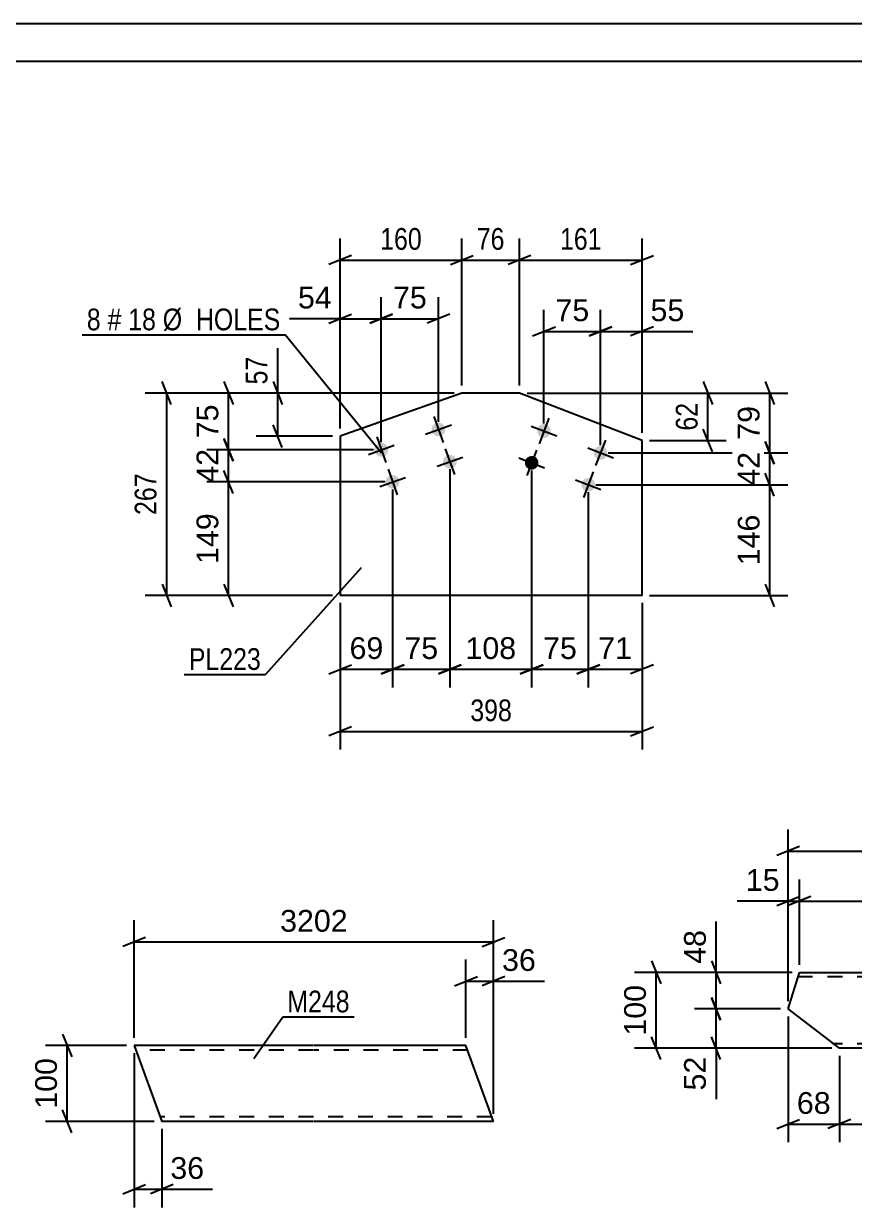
# Model space of a CAD drawing. Header units: millimetres. Extents: x 0 to 420, y 0 to 297.
# Drawn here: x 231.4 to 340.9, y 141 to 297 of the extents above; entities that cross this region are included whole.
import ezdxf

# ---------------------------------------------------------------- set-up
doc = ezdxf.new("R2010")
doc.units = ezdxf.units.MM
doc.linetypes.add('DXK_LINE_DOT2', pattern=[3.9198, 1.9599, -1.9599])
doc.styles.add('Arial', font='ARIAL.TTF', dxfattribs={"height": 0.2})
doc.styles.add('Arial Narrow', font='ARIALN.TTF', dxfattribs={"height": 0.2})

# ---------------------------------------------------------------- blocks, each defined once
blk = doc.blocks.new('Unknown-203774914-1113')
at = {"color": 5, "linetype": 'Continuous'}
for p, q in [((420, 297), (0, 297)), ((415, 292), (5, 292))]:
    blk.add_line(p, q, dxfattribs=at)
blk = doc.blocks.new('Part-203774914-2434 - 2418')
at = {"color": 2, "linetype": 'Continuous'}
for p, q in [((332.18, 167.17), (333.7, 171.97)), ((333.7, 171.97), (358.94, 171.97)), ((359.04, 171.97), (379.04, 171.97)), ((389.09, 164.23), (379.04, 171.97)), ((338.94, 161.97), (332.18, 167.17)), ((389.09, 164.23), (388.38, 161.97)), ((358.94, 161.97), (338.94, 161.97)), ((388.38, 161.97), (359.04, 161.97))]:
    blk.add_line(p, q, dxfattribs=at)
at = {"color": 7, "linetype": 'DXK_LINE_DOT2'}
for p, q in [((358.94, 171.37), (333.51, 171.37)), ((379.82, 171.37), (359.04, 171.37)), ((338.94, 161.97), (337.93, 162.74)), ((358.94, 162.57), (338.16, 162.57)), ((388.57, 162.57), (359.04, 162.57))]:
    blk.add_line(p, q, dxfattribs=at)
blk = doc.blocks.new('Part-203774914-2805 - 2789')
at = {"color": 2, "linetype": 'Continuous'}
for p, q in [((269.63, 162.33), (245.99, 162.33)), ((245.99, 162.33), (249.63, 152.33)), ((289.73, 162.33), (269.73, 162.33)), ((292.92, 153.53), (289.73, 162.33)), ((293.36, 152.33), (292.92, 153.53)), ((269.63, 152.33), (249.63, 152.33)), ((293.36, 152.33), (269.73, 152.33))]:
    blk.add_line(p, q, dxfattribs=at)
at = {"color": 7, "linetype": 'DXK_LINE_DOT2'}
for p, q in [((269.63, 161.73), (246.21, 161.73)), ((289.95, 161.73), (269.73, 161.73)), ((269.63, 152.93), (249.41, 152.93)), ((293.14, 152.93), (269.73, 152.93)), ((293.33, 152.42), (293.23, 152.68)), ((293.36, 152.33), (293.33, 152.42))]:
    blk.add_line(p, q, dxfattribs=at)
blk = doc.blocks.new('Bolt-203774914-2201 - 2195')
at = {"linetype": 'Continuous'}
for points in [[(286.95, 243.82, -1), (285.25, 243.22, -1)], [(279.41, 241.15, -1), (277.71, 240.54, -1)], [(288.45, 239.58, -1), (286.76, 238.98, -1)], [(280.91, 236.91, -1), (279.22, 236.3, -1)]]:
    blk.add_hatch(color=1, dxfattribs=at).paths.add_polyline_path(points)
at = {"color": 1, "linetype": 'Continuous'}
for p, q in [((285.5, 245.22), (286.7, 241.82)), ((284.4, 242.92), (287.8, 244.12)), ((277.96, 242.54), (279.16, 239.15)), ((276.86, 240.24), (280.26, 241.45)), ((287, 240.98), (288.21, 237.58)), ((285.91, 238.68), (289.3, 239.88)), ((278.37, 236), (281.76, 237.21)), ((279.46, 238.3), (280.67, 234.91))]:
    blk.add_line(p, q, dxfattribs=at)
blk = doc.blocks.new('Bolt-203774914-2206 - 2195')
at = {"linetype": 'Continuous'}
for points in [[(300.85, 243, -1), (299.17, 243.65, -1)], [(308.31, 240.11, -1), (306.63, 240.76, -1)], [(299.22, 238.8, -1), (297.55, 239.45, -1)], [(306.68, 235.91, -1), (305.01, 236.56, -1)]]:
    blk.add_hatch(color=1, dxfattribs=at).paths.add_polyline_path(points)
at = {"color": 1, "linetype": 'Continuous'}
for p, q in [((300.66, 245), (299.36, 241.64)), ((298.33, 243.97), (301.69, 242.67)), ((308.12, 242.12), (306.82, 238.76)), ((299.03, 240.8), (297.74, 237.45)), ((305.79, 241.09), (309.15, 239.79)), ((296.71, 239.78), (300.06, 238.48)), ((306.5, 237.92), (305.2, 234.56)), ((304.17, 236.89), (307.52, 235.59))]:
    blk.add_line(p, q, dxfattribs=at)
blk = doc.blocks.new('Part-203774914-2221 - 2195')
at = {"color": 2, "linetype": 'Continuous'}
for p, q in [((289.17, 248.32), (273.15, 242.64)), ((296.79, 248.32), (289.17, 248.32)), ((312.93, 242.08), (296.79, 248.32)), ((273.15, 242.64), (273.15, 221.65)), ((312.93, 221.65), (312.93, 242.08)), ((312.93, 221.65), (273.15, 221.65))]:
    blk.add_line(p, q, dxfattribs=at)
blk = doc.blocks.new('StraightDimension-203774914-2496 - 2418')
at = {"color": 7, "linetype": 'Continuous'}
for p, q in [((322.09, 173.47), (323.29, 170.47)), ((332.7, 171.97), (319.84, 171.97)), ((322.69, 167.17), (322.69, 171.97)), ((323.29, 165.67), (322.09, 168.67)), ((331.18, 167.17), (319.84, 167.17))]:
    blk.add_line(p, q, dxfattribs=at)
at = {"color": 0}
blk.add_wipeout([(321.94, 178.14), (317.74, 178.14), (317.74, 172.49), (321.94, 172.49)], dxfattribs=at)
at = {"color": 7, "linetype": 'Continuous'}
blk.add_line((322.69, 171.97), (322.69, 178.66), dxfattribs=at)
blk.add_line((322.69, 171.97), (322.69, 178.66), dxfattribs=at)
at = {"color": 3, "style": 'Arial'}
blk.add_text('48', height=2.865, rotation=90.0002, dxfattribs=at).set_placement((321.34, 173.09))
blk = doc.blocks.new('StraightDimension-203774914-2472 - 2418')
at = {"color": 7, "linetype": 'Continuous'}
for p, q in [((322.09, 168.67), (323.29, 165.67)), ((331.18, 167.17), (319.84, 167.17)), ((322.69, 161.97), (322.69, 167.17)), ((323.29, 160.47), (322.09, 163.47)), ((337.94, 161.97), (319.84, 161.97))]:
    blk.add_line(p, q, dxfattribs=at)
at = {"color": 0}
blk.add_wipeout([(321.94, 161.44), (317.74, 161.44), (317.74, 155.8), (321.94, 155.8)], dxfattribs=at)
at = {"color": 7, "linetype": 'Continuous'}
blk.add_line((322.69, 161.97), (322.69, 155.27), dxfattribs=at)
blk.add_line((322.69, 161.97), (322.69, 155.27), dxfattribs=at)
at = {"color": 3, "style": 'Arial'}
blk.add_text('52', height=2.865, rotation=90.0002, dxfattribs=at).set_placement((321.34, 156.4))
blk = doc.blocks.new('StraightDimension-203774914-2437 - 2418')
at = {"color": 7, "linetype": 'Continuous'}
for p, q in [((314.19, 173.47), (315.39, 170.47)), ((332.7, 171.97), (311.94, 171.97)), ((314.79, 161.97), (314.79, 171.97)), ((315.39, 160.47), (314.19, 163.47)), ((337.94, 161.97), (311.94, 161.97))]:
    blk.add_line(p, q, dxfattribs=at)
at = {"color": 0}
blk.add_wipeout([(314.04, 170.9), (309.84, 170.9), (309.84, 163.03), (314.04, 163.03)], dxfattribs=at)
at = {"color": 3, "style": 'Arial'}
blk.add_text('100', height=2.865, rotation=90.0002, dxfattribs=at).set_placement((313.44, 163.63))
blk = doc.blocks.new('StraightDimension-203774914-2632 - 2418')
at = {"color": 7, "linetype": 'Continuous'}
for p, q in [((332.18, 168.17), (332.18, 184.21)), ((333.7, 172.97), (333.7, 184.21)), ((330.68, 180.76), (333.68, 181.96)), ((332.18, 181.36), (333.7, 181.36)), ((335.2, 181.96), (332.2, 180.76))]:
    blk.add_line(p, q, dxfattribs=at)
at = {"color": 0}
blk.add_wipeout([(331.66, 182.11), (331.66, 186.31), (326.01, 186.31), (326.01, 182.11)], dxfattribs=at)
at = {"color": 7, "linetype": 'Continuous'}
blk.add_line((332.18, 181.36), (325.49, 181.36), dxfattribs=at)
blk.add_line((332.18, 181.36), (325.49, 181.36), dxfattribs=at)
at = {"color": 3, "style": 'Arial'}
blk.add_text('15', height=2.865, dxfattribs=at).set_placement((326.61, 182.71))
blk = doc.blocks.new('StraightDimension-203774914-2590 - 2418')
at = {"color": 7, "linetype": 'Continuous'}
for p, q in [((338.94, 160.97), (338.94, 149.57)), ((388.38, 160.97), (388.38, 149.57)), ((340.44, 152.57), (337.44, 151.37)), ((338.94, 151.97), (388.38, 151.97)), ((386.88, 151.37), (389.88, 152.57))]:
    blk.add_line(p, q, dxfattribs=at)
at = {"color": 0}
blk.add_wipeout([(368.71, 152.72), (368.71, 156.92), (358.61, 156.92), (358.61, 152.72)], dxfattribs=at)
at = {"color": 3, "style": 'Arial'}
blk.add_text('3037', height=2.865, dxfattribs=at).set_placement((359.21, 153.32))
blk = doc.blocks.new('StraightDimension-203774914-2614 - 2418')
at = {"color": 7, "linetype": 'Continuous'}
for p, q in [((332.18, 166.17), (332.18, 149.57)), ((338.94, 160.97), (338.94, 149.57)), ((330.68, 151.37), (333.68, 152.57)), ((332.18, 151.97), (338.94, 151.97)), ((340.44, 152.57), (337.44, 151.37))]:
    blk.add_line(p, q, dxfattribs=at)
at = {"color": 0}
blk.add_wipeout([(338.39, 152.72), (338.39, 156.92), (332.74, 156.92), (332.74, 152.72)], dxfattribs=at)
at = {"color": 3, "style": 'Arial'}
blk.add_text('68', height=2.865, dxfattribs=at).set_placement((333.34, 153.32))
blk = doc.blocks.new('StraightDimension-203774914-2666 - 2418')
at = {"color": 7, "linetype": 'Continuous'}
for p, q in [((333.7, 172.97), (333.7, 184.21)), ((379.04, 172.97), (379.04, 184.21)), ((335.2, 181.96), (332.2, 180.76)), ((333.7, 181.36), (379.04, 181.36)), ((377.54, 180.76), (380.54, 181.96))]:
    blk.add_line(p, q, dxfattribs=at)
at = {"color": 0}
blk.add_wipeout([(361.42, 182.11), (361.42, 186.31), (351.33, 186.31), (351.33, 182.11)], dxfattribs=at)
at = {"color": 3, "style": 'Arial'}
blk.add_text('2996', height=2.865, dxfattribs=at).set_placement((351.93, 182.71))
blk = doc.blocks.new('StraightDimension-203774914-2691 - 2418')
at = {"color": 7, "linetype": 'Continuous'}
for p, q in [((332.18, 168.17), (332.18, 190.8)), ((389.09, 165.23), (389.09, 190.8)), ((333.68, 188.55), (330.68, 187.35)), ((332.18, 187.95), (389.09, 187.95)), ((387.59, 187.35), (390.59, 188.55))]:
    blk.add_line(p, q, dxfattribs=at)
at = {"color": 0}
blk.add_wipeout([(365.69, 188.7), (365.69, 192.9), (355.59, 192.9), (355.59, 188.7)], dxfattribs=at)
at = {"color": 3, "style": 'Arial'}
blk.add_text('3112', height=2.865, dxfattribs=at).set_placement((356.19, 189.3))
blk = doc.blocks.new('StraightDimension-203774914-2862 - 2789')
at = {"color": 7, "linetype": 'Continuous'}
for p, q in [((236.56, 163.83), (237.76, 160.83)), ((244.99, 162.33), (234.31, 162.33)), ((237.16, 152.33), (237.16, 162.33)), ((237.76, 150.83), (236.56, 153.83)), ((248.63, 152.33), (234.31, 152.33))]:
    blk.add_line(p, q, dxfattribs=at)
at = {"color": 0}
blk.add_wipeout([(236.41, 161.26), (232.21, 161.26), (232.21, 153.39), (236.41, 153.39)], dxfattribs=at)
at = {"color": 3, "style": 'Arial'}
blk.add_text('100', height=2.865, rotation=90.0002, dxfattribs=at).set_placement((235.81, 153.99))
blk = doc.blocks.new('StraightDimension-203774914-2808 - 2789')
at = {"color": 7, "linetype": 'Continuous'}
for p, q in [((245.99, 163.33), (245.99, 178.83)), ((293.36, 153.33), (293.36, 178.83)), ((247.49, 176.58), (244.49, 175.38)), ((291.86, 175.38), (294.86, 176.58)), ((245.99, 175.98), (293.36, 175.98))]:
    blk.add_line(p, q, dxfattribs=at)
at = {"color": 0}
blk.add_wipeout([(274.72, 176.73), (274.72, 180.93), (264.63, 180.93), (264.63, 176.73)], dxfattribs=at)
at = {"color": 3, "style": 'Arial'}
blk.add_text('3202', height=2.865, dxfattribs=at).set_placement((265.23, 177.33))
blk = doc.blocks.new('StraightDimension-203774914-2819 - 2789')
at = {"color": 7, "linetype": 'Continuous'}
for p, q in [((289.73, 163.33), (289.73, 173.66)), ((293.36, 153.33), (293.36, 173.66)), ((288.23, 170.21), (291.23, 171.41)), ((289.73, 170.81), (293.36, 170.81)), ((294.86, 171.41), (291.86, 170.21))]:
    blk.add_line(p, q, dxfattribs=at)
at = {"color": 0}
blk.add_wipeout([(299.53, 171.56), (299.53, 175.76), (293.88, 175.76), (293.88, 171.56)], dxfattribs=at)
at = {"color": 7, "linetype": 'Continuous'}
blk.add_line((293.36, 170.81), (300.06, 170.81), dxfattribs=at)
blk.add_line((293.36, 170.81), (300.06, 170.81), dxfattribs=at)
at = {"color": 3, "style": 'Arial'}
blk.add_text('36', height=2.865, dxfattribs=at).set_placement((294.48, 172.16))
blk = doc.blocks.new('StraightDimension-203774914-2844 - 2789')
at = {"color": 7, "linetype": 'Continuous'}
for p, q in [((245.99, 161.33), (245.99, 141)), ((249.63, 151.33), (249.63, 141)), ((244.49, 142.8), (247.49, 144)), ((251.13, 144), (248.13, 142.8)), ((245.99, 143.4), (249.63, 143.4))]:
    blk.add_line(p, q, dxfattribs=at)
at = {"color": 0}
blk.add_wipeout([(255.8, 144.15), (255.8, 148.35), (250.16, 148.35), (250.16, 144.15)], dxfattribs=at)
at = {"color": 7, "linetype": 'Continuous'}
blk.add_line((249.63, 143.4), (256.33, 143.4), dxfattribs=at)
blk.add_line((249.63, 143.4), (256.33, 143.4), dxfattribs=at)
at = {"color": 3, "style": 'Arial'}
blk.add_text('36', height=2.865, dxfattribs=at).set_placement((250.76, 144.75))
blk = doc.blocks.new('StraightDimension-203774914-2240 - 2195')
at = {"color": 7, "linetype": 'Continuous'}
for p, q in [((300.01, 244.32), (300.01, 259.29)), ((307.47, 241.44), (307.47, 259.29)), ((298.51, 255.84), (301.51, 257.04)), ((300.01, 256.44), (307.47, 256.44)), ((308.97, 257.04), (305.97, 255.84))]:
    blk.add_line(p, q, dxfattribs=at)
at = {"color": 0}
blk.add_wipeout([(306.56, 257.19), (306.56, 261.39), (300.92, 261.39), (300.92, 257.19)], dxfattribs=at)
at = {"color": 3, "style": 'Arial'}
blk.add_text('75', height=2.865, dxfattribs=at).set_placement((301.52, 257.79))
blk = doc.blocks.new('StraightDimension-203774914-2386 - 2195')
at = {"color": 7, "linetype": 'Continuous'}
for p, q in [((329.17, 249.82), (330.37, 246.82)), ((297.79, 248.32), (332.17, 248.32)), ((329.77, 240.44), (329.77, 248.32)), ((330.37, 238.94), (329.17, 241.94)), ((308.47, 240.44), (332.17, 240.44))]:
    blk.add_line(p, q, dxfattribs=at)
at = {"color": 0}
blk.add_wipeout([(329.02, 247.2), (324.82, 247.2), (324.82, 241.56), (329.02, 241.56)], dxfattribs=at)
at = {"color": 3, "style": 'Arial'}
blk.add_text('79', height=2.865, rotation=90.0002, dxfattribs=at).set_placement((328.42, 242.16))
blk = doc.blocks.new('StraightDimension-203774914-2230 - 2195')
at = {"color": 7, "linetype": 'Continuous'}
for p, q in [((307.47, 241.44), (307.47, 259.29)), ((312.93, 243.08), (312.93, 259.29)), ((305.97, 255.84), (308.97, 257.04)), ((307.47, 256.44), (312.93, 256.44)), ((314.43, 257.04), (311.43, 255.84))]:
    blk.add_line(p, q, dxfattribs=at)
at = {"color": 0}
blk.add_wipeout([(319.1, 257.19), (319.1, 261.39), (313.45, 261.39), (313.45, 257.19)], dxfattribs=at)
at = {"color": 7, "linetype": 'Continuous'}
blk.add_line((312.93, 256.44), (319.63, 256.44), dxfattribs=at)
blk.add_line((312.93, 256.44), (319.63, 256.44), dxfattribs=at)
at = {"color": 3, "style": 'Arial'}
blk.add_text('55', height=2.865, dxfattribs=at).set_placement((314.05, 257.79))
blk = doc.blocks.new('StraightDimension-203774914-2342 - 2195')
at = {"color": 7, "linetype": 'Continuous'}
for p, q in [((296.79, 249.32), (296.79, 268.7)), ((312.93, 243.08), (312.93, 268.7)), ((298.29, 266.45), (295.29, 265.25)), ((296.79, 265.85), (312.93, 265.85)), ((311.43, 265.25), (314.43, 266.45))]:
    blk.add_line(p, q, dxfattribs=at)
at = {"color": 0}
blk.add_wipeout([(308.2, 266.6), (308.2, 270.8), (301.52, 270.8), (301.52, 266.6)], dxfattribs=at)
at = {"color": 3, "style": 'Arial Narrow'}
blk.add_text('161', height=2.863, dxfattribs=at).set_placement((302.12, 267.2))
blk = doc.blocks.new('StraightDimension-203774914-2400 - 2195')
at = {"color": 7, "linetype": 'Continuous'}
for p, q in [((329.17, 241.94), (330.37, 238.94)), ((308.47, 240.44), (332.17, 240.44)), ((329.77, 236.24), (329.77, 240.44)), ((330.37, 234.74), (329.17, 237.74)), ((306.85, 236.24), (332.17, 236.24))]:
    blk.add_line(p, q, dxfattribs=at)
at = {"color": 0}
blk.add_wipeout([(329.02, 241.16), (324.82, 241.16), (324.82, 235.51), (329.02, 235.51)], dxfattribs=at)
at = {"color": 3, "style": 'Arial'}
blk.add_text('42', height=2.865, rotation=90.0002, dxfattribs=at).set_placement((328.42, 236.11))
blk = doc.blocks.new('StraightDimension-203774914-2223 - 2195')
at = {"color": 7, "linetype": 'Continuous'}
for p, q in [((250.88, 246.82), (249.68, 249.82)), ((288.17, 248.32), (247.43, 248.32)), ((250.28, 221.65), (250.28, 248.32)), ((249.68, 223.15), (250.88, 220.15)), ((272.15, 221.65), (247.43, 221.65))]:
    blk.add_line(p, q, dxfattribs=at)
at = {"color": 0}
blk.add_wipeout([(249.53, 238.33), (245.33, 238.33), (245.33, 231.65), (249.53, 231.65)], dxfattribs=at)
at = {"color": 3, "style": 'Arial Narrow'}
blk.add_text('267', height=2.863, rotation=90.0002, dxfattribs=at).set_placement((248.93, 232.25))
blk = doc.blocks.new('StraightDimension-203774914-2251 - 2195')
at = {"color": 7, "linetype": 'Continuous'}
for p, q in [((280.06, 235.6), (280.06, 209.52)), ((273.15, 220.65), (273.15, 209.52)), ((271.65, 211.32), (274.65, 212.52)), ((281.56, 212.52), (278.56, 211.32)), ((273.15, 211.92), (280.06, 211.92))]:
    blk.add_line(p, q, dxfattribs=at)
at = {"color": 0}
blk.add_wipeout([(279.43, 212.67), (279.43, 216.87), (273.78, 216.87), (273.78, 212.67)], dxfattribs=at)
at = {"color": 3, "style": 'Arial'}
blk.add_text('69', height=2.865, dxfattribs=at).set_placement((274.38, 213.27))
blk = doc.blocks.new('StraightDimension-203774914-2257 - 2195')
at = {"color": 7, "linetype": 'Continuous'}
for p, q in [((305.85, 235.24), (305.85, 209.52)), ((312.93, 220.65), (312.93, 209.52)), ((304.35, 211.32), (307.35, 212.52)), ((314.43, 212.52), (311.43, 211.32)), ((305.85, 211.92), (312.93, 211.92))]:
    blk.add_line(p, q, dxfattribs=at)
at = {"color": 0}
blk.add_wipeout([(312.21, 212.67), (312.21, 216.87), (306.56, 216.87), (306.56, 212.67)], dxfattribs=at)
at = {"color": 3, "style": 'Arial'}
blk.add_text('71', height=2.865, dxfattribs=at).set_placement((307.16, 213.27))
blk = doc.blocks.new('StraightDimension-203774914-2263 - 2195')
at = {"color": 7, "linetype": 'Continuous'}
for p, q in [((298.38, 238.13), (298.38, 209.52)), ((305.85, 235.24), (305.85, 209.52)), ((296.88, 211.32), (299.88, 212.52)), ((307.35, 212.52), (304.35, 211.32)), ((298.38, 211.92), (305.85, 211.92))]:
    blk.add_line(p, q, dxfattribs=at)
at = {"color": 0}
blk.add_wipeout([(304.94, 212.67), (304.94, 216.87), (299.29, 216.87), (299.29, 212.67)], dxfattribs=at)
at = {"color": 3, "style": 'Arial'}
blk.add_text('75', height=2.865, dxfattribs=at).set_placement((299.89, 213.27))
blk = doc.blocks.new('StraightDimension-203774914-2271 - 2195')
at = {"color": 7, "linetype": 'Continuous'}
for p, q in [((287.6, 238.28), (287.6, 209.52)), ((298.38, 238.13), (298.38, 209.52)), ((286.1, 211.32), (289.1, 212.52)), ((299.88, 212.52), (296.88, 211.32)), ((287.6, 211.92), (298.38, 211.92))]:
    blk.add_line(p, q, dxfattribs=at)
at = {"color": 0}
blk.add_wipeout([(296.93, 212.67), (296.93, 216.87), (289.06, 216.87), (289.06, 212.67)], dxfattribs=at)
at = {"color": 3, "style": 'Arial'}
blk.add_text('108', height=2.865, dxfattribs=at).set_placement((289.66, 213.27))
blk = doc.blocks.new('StraightDimension-203774914-2279 - 2195')
at = {"color": 7, "linetype": 'Continuous'}
for p, q in [((287.6, 238.28), (287.6, 209.52)), ((280.06, 235.6), (280.06, 209.52)), ((278.56, 211.32), (281.56, 212.52)), ((289.1, 212.52), (286.1, 211.32)), ((280.06, 211.92), (287.6, 211.92))]:
    blk.add_line(p, q, dxfattribs=at)
at = {"color": 0}
blk.add_wipeout([(286.66, 212.67), (286.66, 216.87), (281.01, 216.87), (281.01, 212.67)], dxfattribs=at)
at = {"color": 3, "style": 'Arial'}
blk.add_text('75', height=2.865, dxfattribs=at).set_placement((281.61, 213.27))
blk = doc.blocks.new('StraightDimension-203774914-2288 - 2195')
at = {"color": 7, "linetype": 'Continuous'}
for p, q in [((273.15, 243.64), (273.15, 260.97)), ((278.56, 241.85), (278.56, 260.97)), ((271.65, 257.52), (274.65, 258.72)), ((273.15, 258.12), (278.56, 258.12)), ((280.06, 258.72), (277.06, 257.52))]:
    blk.add_line(p, q, dxfattribs=at)
at = {"color": 0}
blk.add_wipeout([(272.62, 258.87), (272.62, 263.07), (266.98, 263.07), (266.98, 258.87)], dxfattribs=at)
at = {"color": 7, "linetype": 'Continuous'}
blk.add_line((273.15, 258.12), (266.45, 258.12), dxfattribs=at)
blk.add_line((273.15, 258.12), (266.45, 258.12), dxfattribs=at)
at = {"color": 3, "style": 'Arial'}
blk.add_text('54', height=2.865, dxfattribs=at).set_placement((267.58, 259.47))
blk = doc.blocks.new('StraightDimension-203774914-2369 - 2195')
at = {"color": 7, "linetype": 'Continuous'}
for p, q in [((257.83, 242.35), (259.03, 239.35)), ((277.56, 240.85), (255.58, 240.85)), ((258.43, 236.6), (258.43, 240.85)), ((259.03, 235.1), (257.83, 238.1)), ((279.06, 236.6), (255.58, 236.6))]:
    blk.add_line(p, q, dxfattribs=at)
at = {"color": 0}
blk.add_wipeout([(257.68, 241.55), (253.48, 241.55), (253.48, 235.9), (257.68, 235.9)], dxfattribs=at)
at = {"color": 3, "style": 'Arial'}
blk.add_text('42', height=2.865, rotation=90.0002, dxfattribs=at).set_placement((257.08, 236.5))
blk = doc.blocks.new('StraightDimension-203774914-2298 - 2195')
at = {"color": 7, "linetype": 'Continuous'}
for p, q in [((278.56, 241.85), (278.56, 260.97)), ((286.1, 244.52), (286.1, 260.97)), ((277.06, 257.52), (280.06, 258.72)), ((278.56, 258.12), (286.1, 258.12)), ((287.6, 258.72), (284.6, 257.52))]:
    blk.add_line(p, q, dxfattribs=at)
at = {"color": 0}
blk.add_wipeout([(285.15, 258.87), (285.15, 263.07), (279.51, 263.07), (279.51, 258.87)], dxfattribs=at)
at = {"color": 3, "style": 'Arial'}
blk.add_text('75', height=2.865, dxfattribs=at).set_placement((280.11, 259.47))
blk = doc.blocks.new('StraightDimension-203774914-2309 - 2195')
at = {"color": 7, "linetype": 'Continuous'}
for p, q in [((264.31, 249.82), (265.51, 246.82)), ((288.17, 248.32), (262.06, 248.32)), ((264.91, 242.64), (264.91, 248.32)), ((265.51, 241.14), (264.31, 244.14)), ((272.15, 242.64), (262.06, 242.64))]:
    blk.add_line(p, q, dxfattribs=at)
at = {"color": 0}
blk.add_wipeout([(264.16, 253.7), (259.96, 253.7), (259.96, 248.85), (264.16, 248.85)], dxfattribs=at)
at = {"color": 7, "linetype": 'Continuous'}
blk.add_line((264.91, 248.32), (264.91, 254.23), dxfattribs=at)
blk.add_line((264.91, 248.32), (264.91, 254.23), dxfattribs=at)
at = {"color": 3, "style": 'Arial Narrow'}
blk.add_text('57', height=2.863, rotation=90.0002, dxfattribs=at).set_placement((263.56, 249.45))
blk = doc.blocks.new('StraightDimension-203774914-2318 - 2195')
at = {"color": 7, "linetype": 'Continuous'}
for p, q in [((321, 249.82), (322.2, 246.82)), ((297.79, 248.32), (324, 248.32)), ((321.6, 242.08), (321.6, 248.32)), ((322.2, 240.58), (321, 243.58)), ((313.93, 242.08), (324, 242.08))]:
    blk.add_line(p, q, dxfattribs=at)
at = {"color": 0}
blk.add_wipeout([(320.85, 247.63), (316.65, 247.63), (316.65, 242.77), (320.85, 242.77)], dxfattribs=at)
at = {"color": 3, "style": 'Arial Narrow'}
blk.add_text('62', height=2.863, rotation=90.0002, dxfattribs=at).set_placement((320.25, 243.37))
blk = doc.blocks.new('StraightDimension-203774914-2327 - 2195')
at = {"color": 7, "linetype": 'Continuous'}
for p, q in [((273.15, 220.65), (273.15, 201.32)), ((312.93, 220.65), (312.93, 201.32)), ((274.65, 204.32), (271.65, 203.12)), ((273.15, 203.72), (312.93, 203.72)), ((311.43, 203.12), (314.43, 204.32))]:
    blk.add_line(p, q, dxfattribs=at)
at = {"color": 0}
blk.add_wipeout([(296.38, 204.47), (296.38, 208.67), (289.7, 208.67), (289.7, 204.47)], dxfattribs=at)
at = {"color": 3, "style": 'Arial Narrow'}
blk.add_text('398', height=2.863, dxfattribs=at).set_placement((290.3, 205.07))
blk = doc.blocks.new('StraightDimension-203774914-2332 - 2195')
at = {"color": 7, "linetype": 'Continuous'}
for p, q in [((273.15, 243.64), (273.15, 268.7)), ((289.17, 249.32), (289.17, 268.7)), ((274.65, 266.45), (271.65, 265.25)), ((273.15, 265.85), (289.17, 265.85)), ((287.67, 265.25), (290.67, 266.45))]:
    blk.add_line(p, q, dxfattribs=at)
at = {"color": 0}
blk.add_wipeout([(284.5, 266.6), (284.5, 270.8), (277.82, 270.8), (277.82, 266.6)], dxfattribs=at)
at = {"color": 3, "style": 'Arial Narrow'}
blk.add_text('160', height=2.863, dxfattribs=at).set_placement((278.42, 267.2))
blk = doc.blocks.new('StraightDimension-203774914-2352 - 2195')
at = {"color": 7, "linetype": 'Continuous'}
for p, q in [((289.17, 249.32), (289.17, 268.7)), ((296.79, 249.32), (296.79, 268.7)), ((287.67, 265.25), (290.67, 266.45)), ((289.17, 265.85), (296.79, 265.85)), ((298.29, 266.45), (295.29, 265.25))]:
    blk.add_line(p, q, dxfattribs=at)
at = {"color": 0}
blk.add_wipeout([(295.41, 266.6), (295.41, 270.8), (290.55, 270.8), (290.55, 266.6)], dxfattribs=at)
at = {"color": 3, "style": 'Arial Narrow'}
blk.add_text('76', height=2.863, dxfattribs=at).set_placement((291.15, 267.2))
blk = doc.blocks.new('StraightDimension-203774914-2363 - 2195')
at = {"color": 7, "linetype": 'Continuous'}
for p, q in [((259.03, 235.1), (257.83, 238.1)), ((279.06, 236.6), (255.58, 236.6)), ((258.43, 221.65), (258.43, 236.6)), ((257.83, 223.15), (259.03, 220.15)), ((272.15, 221.65), (255.58, 221.65))]:
    blk.add_line(p, q, dxfattribs=at)
at = {"color": 0}
blk.add_wipeout([(257.68, 233.06), (253.48, 233.06), (253.48, 225.19), (257.68, 225.19)], dxfattribs=at)
at = {"color": 3, "style": 'Arial'}
blk.add_text('149', height=2.865, rotation=90.0002, dxfattribs=at).set_placement((257.08, 225.79))
blk = doc.blocks.new('StraightDimension-203774914-2377 - 2195')
at = {"color": 7, "linetype": 'Continuous'}
for p, q in [((257.83, 249.82), (259.03, 246.82)), ((288.17, 248.32), (255.58, 248.32)), ((258.43, 240.85), (258.43, 248.32)), ((259.03, 239.35), (257.83, 242.35)), ((277.56, 240.85), (255.58, 240.85))]:
    blk.add_line(p, q, dxfattribs=at)
at = {"color": 0}
blk.add_wipeout([(257.68, 247.41), (253.48, 247.41), (253.48, 241.76), (257.68, 241.76)], dxfattribs=at)
at = {"color": 3, "style": 'Arial'}
blk.add_text('75', height=2.865, rotation=90.0002, dxfattribs=at).set_placement((257.08, 242.36))
blk = doc.blocks.new('StraightDimension-203774914-2394 - 2195')
at = {"color": 7, "linetype": 'Continuous'}
for p, q in [((330.37, 234.74), (329.17, 237.74)), ((306.85, 236.24), (332.17, 236.24)), ((329.77, 221.65), (329.77, 236.24)), ((329.17, 223.15), (330.37, 220.15)), ((313.93, 221.65), (332.17, 221.65))]:
    blk.add_line(p, q, dxfattribs=at)
at = {"color": 0}
blk.add_wipeout([(329.02, 232.88), (324.82, 232.88), (324.82, 225.01), (329.02, 225.01)], dxfattribs=at)
at = {"color": 3, "style": 'Arial'}
blk.add_text('146', height=2.865, rotation=90.0002, dxfattribs=at).set_placement((328.42, 225.61))
blk = doc.blocks.new('Mark-203774914-2801 - 2789')
at = {"color": 0}
blk.add_wipeout([(274.4, 166.7), (274.4, 169.7), (266.18, 169.7), (266.18, 166.7)], dxfattribs=at)
blk.add_wipeout([(274.4, 166.7), (274.4, 169.7), (266.18, 169.7), (266.18, 166.7)], dxfattribs=at)
at = {"color": 30, "linetype": 'Continuous'}
for p, q in [((261.77, 160.6), (265.58, 166.1)), ((265.58, 166.1), (275, 166.1))]:
    blk.add_line(p, q, dxfattribs=at)
at = {"color": 3, "style": 'Arial Narrow'}
blk.add_text('M248', height=2.863, dxfattribs=at).set_placement((266.18, 166.7))
blk = doc.blocks.new('Mark-203774914-2217 - 2195')
at = {"color": 0}
blk.add_wipeout([(262.71, 211.83), (262.71, 214.83), (253.2, 214.83), (253.2, 211.83)], dxfattribs=at)
blk.add_wipeout([(262.71, 211.83), (262.71, 214.83), (253.2, 214.83), (253.2, 211.83)], dxfattribs=at)
at = {"color": 30, "linetype": 'Continuous'}
for p in [(275.92, 225.28), (252.6, 211.23)]:
    blk.add_line(p, (263.31, 211.23), dxfattribs=at)
at = {"color": 3, "style": 'Arial Narrow'}
blk.add_text('PL223', height=2.863, dxfattribs=at).set_placement((253.2, 211.83))
blk = doc.blocks.new('MarkSet-203774914-2408 - 2195')
at = {"color": 0}
for points in [[(241.58, 256.59), (241.58, 259.59), (239.75, 259.59), (239.75, 256.59)], [(244.31, 256.59), (244.31, 259.59), (242.48, 259.59), (242.48, 256.59)], [(248.86, 256.59), (248.86, 259.59), (245.21, 259.59), (245.21, 256.59)], [(265.29, 256.59), (265.29, 259.59), (249.76, 259.59), (249.76, 256.59)]]:
    blk.add_wipeout(points, dxfattribs=at)
for points in [[(241.58, 256.59), (241.58, 259.59), (239.75, 259.59), (239.75, 256.59)], [(244.31, 256.59), (244.31, 259.59), (242.48, 259.59), (242.48, 256.59)], [(248.86, 256.59), (248.86, 259.59), (245.21, 259.59), (245.21, 256.59)], [(265.29, 256.59), (265.29, 259.59), (249.76, 259.59), (249.76, 256.59)]]:
    blk.add_wipeout(points, dxfattribs=at)
at = {"color": 7, "linetype": 'Continuous'}
for p in [(239.15, 255.99), (278.58, 240.39)]:
    blk.add_line(p, (265.89, 255.99), dxfattribs=at)
at = {"color": 3, "style": 'Arial Narrow'}
for s, height, p in [('8', 2.86, (239.75, 256.59)), ('#', 2.86, (242.48, 256.59)), ('18', 2.863, (245.21, 256.59)), ('Ø  HOLES', 2.863, (249.76, 256.59))]:
    blk.add_text(s, height=height, dxfattribs=at).set_placement(p)

msp = doc.modelspace()

# ---------------------------------------------------------------- block references
for name in ['Unknown-203774914-1113', 'Part-203774914-2221 - 2195', 'Bolt-203774914-2201 - 2195', 'Bolt-203774914-2206 - 2195', 'Part-203774914-2434 - 2418', 'Part-203774914-2805 - 2789']:
    msp.add_blockref(name, (0, 0))

# ---------------------------------------------------------------- next in the draw order: block references
for name in ['StraightDimension-203774914-2240 - 2195', 'StraightDimension-203774914-2223 - 2195', 'StraightDimension-203774914-2496 - 2418', 'StraightDimension-203774914-2862 - 2789']:
    msp.add_blockref(name, (0, 0))

# ---------------------------------------------------------------- next in the draw order: block references
for name in ['StraightDimension-203774914-2288 - 2195', 'StraightDimension-203774914-2386 - 2195', 'StraightDimension-203774914-2251 - 2195', 'StraightDimension-203774914-2808 - 2789', 'StraightDimension-203774914-2472 - 2418']:
    msp.add_blockref(name, (0, 0))

# ---------------------------------------------------------------- next in the draw order: block references
for name in ['StraightDimension-203774914-2230 - 2195', 'StraightDimension-203774914-2819 - 2789', 'StraightDimension-203774914-2437 - 2418', 'Mark-203774914-2801 - 2789', 'StraightDimension-203774914-2844 - 2789']:
    msp.add_blockref(name, (0, 0))

# ---------------------------------------------------------------- next in the draw order: block references
for name in ['StraightDimension-203774914-2342 - 2195', 'StraightDimension-203774914-2400 - 2195', 'StraightDimension-203774914-2632 - 2418', 'StraightDimension-203774914-2590 - 2418']:
    msp.add_blockref(name, (0, 0))

# ---------------------------------------------------------------- next in the draw order: block references
for name in ['StraightDimension-203774914-2318 - 2195', 'StraightDimension-203774914-2257 - 2195', 'StraightDimension-203774914-2666 - 2418', 'StraightDimension-203774914-2614 - 2418']:
    msp.add_blockref(name, (0, 0))

# ---------------------------------------------------------------- next in the draw order: block references
for name in ['StraightDimension-203774914-2263 - 2195', 'StraightDimension-203774914-2691 - 2418']:
    msp.add_blockref(name, (0, 0))

# ---------------------------------------------------------------- next in the draw order: block references
msp.add_blockref('StraightDimension-203774914-2271 - 2195', (0, 0))

# ---------------------------------------------------------------- next in the draw order: block references
msp.add_blockref('StraightDimension-203774914-2279 - 2195', (0, 0))

# ---------------------------------------------------------------- next in the draw order: block references
for name in ['StraightDimension-203774914-2369 - 2195', 'StraightDimension-203774914-2327 - 2195']:
    msp.add_blockref(name, (0, 0))

# ---------------------------------------------------------------- next in the draw order: block references
for name in ['StraightDimension-203774914-2298 - 2195', 'StraightDimension-203774914-2363 - 2195', 'StraightDimension-203774914-2394 - 2195']:
    msp.add_blockref(name, (0, 0))

# ---------------------------------------------------------------- next in the draw order: block references
for name in ['StraightDimension-203774914-2309 - 2195', 'Mark-203774914-2217 - 2195']:
    msp.add_blockref(name, (0, 0))

# ---------------------------------------------------------------- next in the draw order: block references
msp.add_blockref('StraightDimension-203774914-2332 - 2195', (0, 0))

# ---------------------------------------------------------------- next in the draw order: block references
msp.add_blockref('StraightDimension-203774914-2352 - 2195', (0, 0))

# ---------------------------------------------------------------- next in the draw order: block references
msp.add_blockref('StraightDimension-203774914-2377 - 2195', (0, 0))

# ---------------------------------------------------------------- next in the draw order: block references
msp.add_blockref('MarkSet-203774914-2408 - 2195', (0, 0))

doc.saveas('drawing.dxf')
